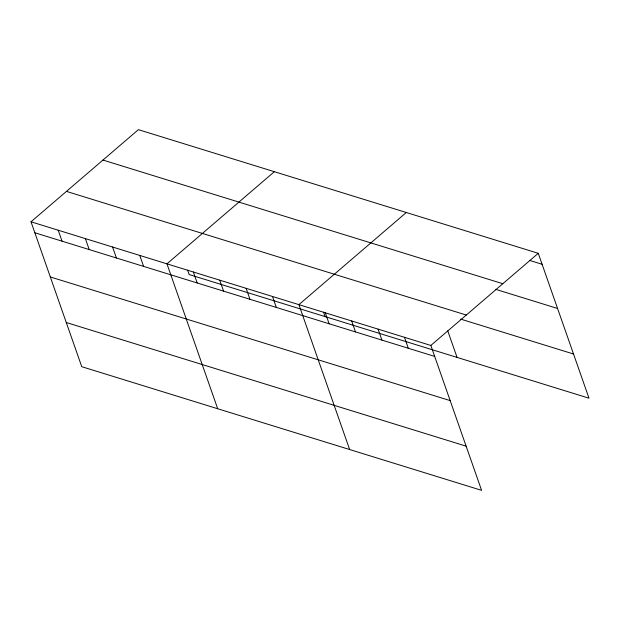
<?xml version="1.0" encoding="UTF-8"?>
<svg xmlns="http://www.w3.org/2000/svg" width="620" height="620" viewBox="0 0 620 620"><rect width="100%" height="100%" fill="white"/><g stroke="black" fill="none" stroke-linecap="round" stroke-linejoin="round"><path stroke-width="0.93" d="M31 221.797L430.846 345.449L481.593 490.343L81.747 366.691L31 221.797L138.407 129.657L538.253 253.309L589 398.203L189.154 274.551L187.604 270.134M274.358 171.694L166.951 263.833L217.69 408.735M406.309 212.497L298.894 304.637L349.641 449.539M430.846 345.449L538.253 253.309M529.356 260.338L542.097 264.275M102.967 160.061L502.812 283.712M495.698 289.339L557.574 308.473M66.448 191.386L466.294 315.038M460.683 319.114L573.523 354.005M34.844 232.763L434.69 356.415M50.321 276.962L450.167 400.613M66.263 322.501L466.116 446.152M447.764 330.886L457.049 357.399M404.457 337.288L408.301 348.254M378.068 329.127L381.912 340.093M351.679 320.966L355.516 331.933M325.291 312.798L329.127 323.772M323.555 312.178L325.097 316.595M272.505 296.476L276.349 307.45M246.117 288.315L249.961 299.29M219.728 280.155L223.572 291.129M193.339 271.994L197.175 282.968M139.756 255.424L143.6 266.399M112.569 247.016L116.413 257.99M85.382 238.607L89.218 249.581M58.187 230.206L62.031 241.172"/></g></svg>
